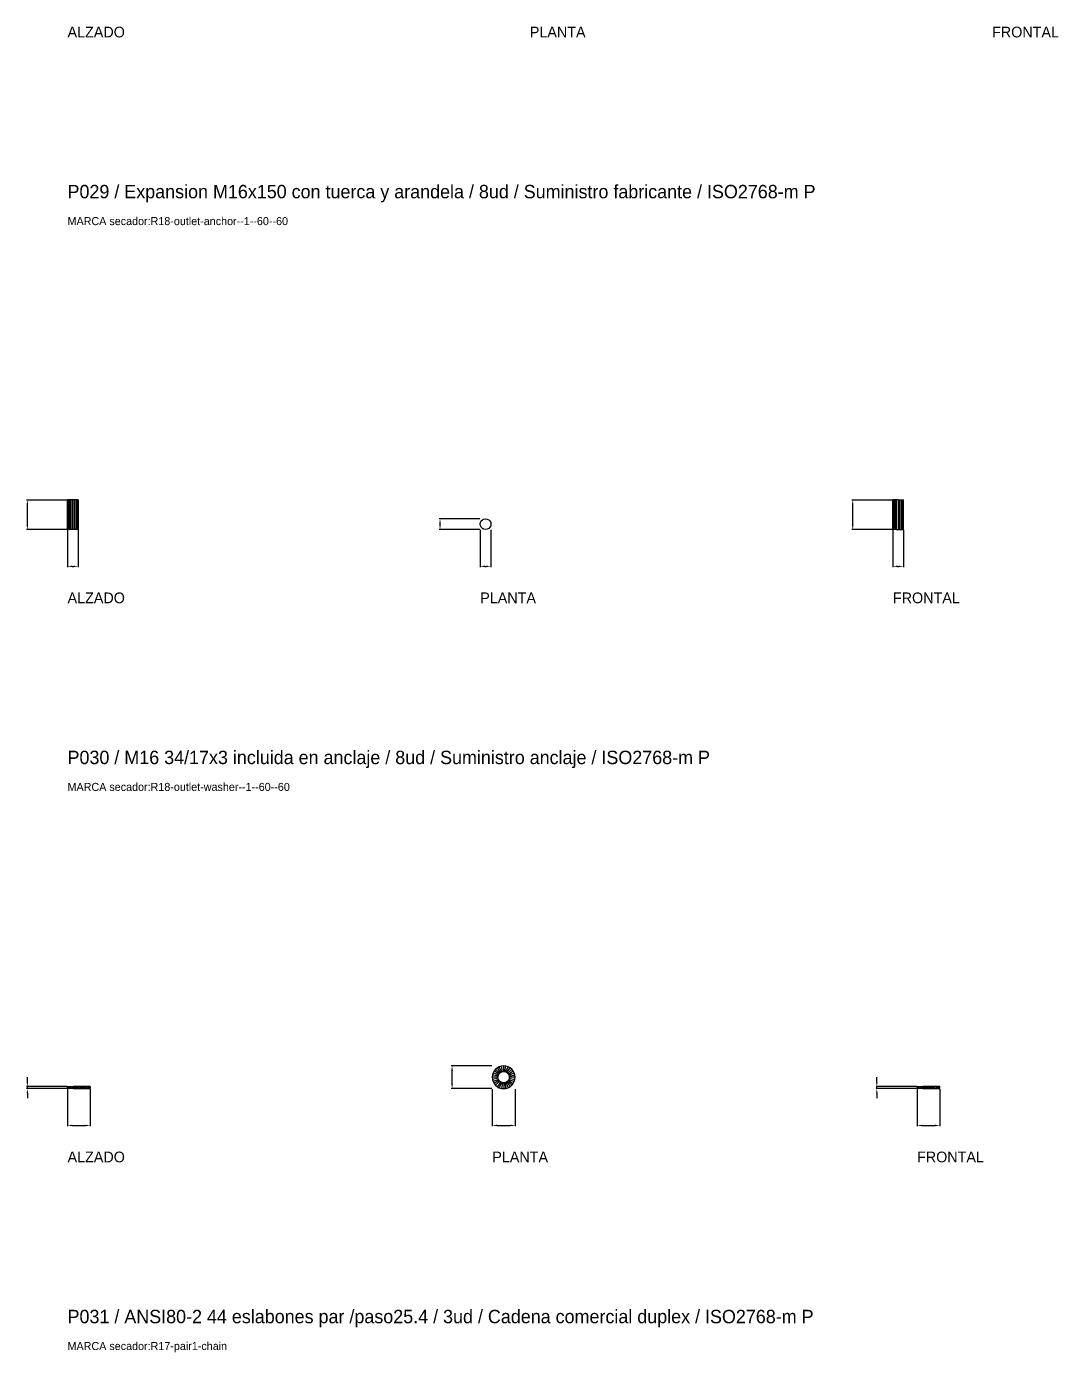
# Model space of a CAD drawing. Header units: millimetres. Extents: x -61 to 13940, y -87340 to 371.
# Drawn here: x -61 to 1479, y -38973 to -36995 of the extents above; entities that cross this region are included whole.
import ezdxf

# ---------------------------------------------------------------- set-up
doc = ezdxf.new("R2010")
doc.units = ezdxf.units.MM
for name, color, linetype in [('R18_COTAS_P', 1, 'Continuous'), ('R18_PIEZAS_P', 3, 'Continuous'), ('R18_TEXTOS', 7, 'Continuous')]:
    doc.layers.add(name, color=color, linetype=linetype)
doc.dimstyles.get("Standard").update_dxf_attribs({"dimtxt": 2.5, "dimasz": 2.5, "dimexe": 1.25, "dimexo": 0.625, "dimtad": 1, "dimcen": 2.5, "dimazin": 3, "dimtfac": 1, "dimtmove": 0, "dimatfit": 3, "dimarcsym": 0})

# ---------------------------------------------------------------- blocks, each defined once
blk = doc.blocks.new('*D175')
at = {"layer": 'Defpoints', "color": 0, "transparency": 16777216}
for p in [(0, -37745), (16, -37745), (16, -37800)]:
    blk.add_point(p, dxfattribs=at)
at = {"layer": 'R18_COTAS_P', "color": 0, "lineweight": -2, "transparency": 16777216}
for p, q in [((0, -37745.6), (0, -37801.2)), ((16, -37745.6), (16, -37801.2)), ((7, -37800), (9, -37800))]:
    blk.add_line(p, q, dxfattribs=at)
at = {"layer": 'R18_COTAS_P', "color": 0, "transparency": 16777216}
for points in [[(7, -37798.8), (7, -37801.1), (0, -37800)], [(9, -37798.8), (9, -37801.1), (16, -37800)]]:
    blk.add_solid(points, dxfattribs=at)
blk = doc.blocks.new('*D176')
at = {"layer": 'Defpoints', "color": 0, "transparency": 16777216}
for p in [(-60, -37701), (0, -37701), (0, -37745)]:
    blk.add_point(p, dxfattribs=at)
at = {"layer": 'R18_COTAS_P', "color": 0, "lineweight": -2, "transparency": 16777216}
for p, q in [((-0.6, -37701), (-61.3, -37701)), ((-60, -37738), (-60, -37708)), ((-0.6, -37745), (-61.3, -37745))]:
    blk.add_line(p, q, dxfattribs=at)
at = {"layer": 'R18_COTAS_P', "color": 0, "transparency": 16777216}
for points in [[(-61.2, -37708), (-58.8, -37708), (-60, -37701)], [(-61.2, -37738), (-58.8, -37738), (-60, -37745)]]:
    blk.add_solid(points, dxfattribs=at)
blk = doc.blocks.new('*D177')
at = {"layer": 'Defpoints', "color": 0, "transparency": 16777216}
for p in [(616, -37745), (632, -37745), (632, -37800)]:
    blk.add_point(p, dxfattribs=at)
at = {"layer": 'R18_COTAS_P', "color": 0, "lineweight": -2, "transparency": 16777216}
for p, q in [((616, -37745.6), (616, -37801.2)), ((632, -37745.6), (632, -37801.2)), ((623, -37800), (625, -37800))]:
    blk.add_line(p, q, dxfattribs=at)
at = {"layer": 'R18_COTAS_P', "color": 0, "transparency": 16777216}
for points in [[(623, -37798.8), (623, -37801.1), (616, -37800)], [(625, -37798.8), (625, -37801.1), (632, -37800)]]:
    blk.add_solid(points, dxfattribs=at)
blk = doc.blocks.new('*D178')
at = {"layer": 'Defpoints', "color": 0, "transparency": 16777216}
for p in [(556, -37729), (616, -37729), (616, -37745)]:
    blk.add_point(p, dxfattribs=at)
at = {"layer": 'R18_COTAS_P', "color": 0, "lineweight": -2, "transparency": 16777216}
for p, q in [((615.4, -37729), (554.8, -37729)), ((556, -37738), (556, -37736)), ((615.4, -37745), (554.8, -37745))]:
    blk.add_line(p, q, dxfattribs=at)
at = {"layer": 'R18_COTAS_P', "color": 0, "transparency": 16777216}
for points in [[(554.8, -37736), (557.2, -37736), (556, -37729)], [(554.8, -37738), (557.2, -37738), (556, -37745)]]:
    blk.add_solid(points, dxfattribs=at)
blk = doc.blocks.new('*D179')
at = {"layer": 'Defpoints', "color": 0, "transparency": 16777216}
for p in [(1232, -37745), (1248, -37745), (1248, -37800)]:
    blk.add_point(p, dxfattribs=at)
at = {"layer": 'R18_COTAS_P', "color": 0, "lineweight": -2, "transparency": 16777216}
for p, q in [((1232, -37745.6), (1232, -37801.2)), ((1248, -37745.6), (1248, -37801.2)), ((1239, -37800), (1241, -37800))]:
    blk.add_line(p, q, dxfattribs=at)
at = {"layer": 'R18_COTAS_P', "color": 0, "transparency": 16777216}
for points in [[(1239, -37798.8), (1239, -37801.1), (1232, -37800)], [(1241, -37798.8), (1241, -37801.1), (1248, -37800)]]:
    blk.add_solid(points, dxfattribs=at)
blk = doc.blocks.new('*D180')
at = {"layer": 'Defpoints', "color": 0, "transparency": 16777216}
for p in [(1172, -37701), (1232, -37701), (1232, -37745)]:
    blk.add_point(p, dxfattribs=at)
at = {"layer": 'R18_COTAS_P', "color": 0, "lineweight": -2, "transparency": 16777216}
for p, q in [((1231.4, -37701), (1170.8, -37701)), ((1172, -37738), (1172, -37708)), ((1231.4, -37745), (1170.8, -37745))]:
    blk.add_line(p, q, dxfattribs=at)
at = {"layer": 'R18_COTAS_P', "color": 0, "transparency": 16777216}
for points in [[(1170.8, -37708), (1173.2, -37708), (1172, -37701)], [(1170.8, -37738), (1173.2, -37738), (1172, -37745)]]:
    blk.add_solid(points, dxfattribs=at)
blk = doc.blocks.new('*D181')
at = {"layer": 'Defpoints', "color": 0, "transparency": 16777216}
for p in [(0, -38579), (34, -38579), (34, -38634)]:
    blk.add_point(p, dxfattribs=at)
at = {"layer": 'R18_COTAS_P', "color": 0, "lineweight": -2, "transparency": 16777216}
for p, q in [((0, -38579.6), (0, -38635.2)), ((34, -38579.6), (34, -38635.2)), ((7, -38634), (27, -38634))]:
    blk.add_line(p, q, dxfattribs=at)
at = {"layer": 'R18_COTAS_P', "color": 0, "transparency": 16777216}
for points in [[(7, -38632.8), (7, -38635.1), (0, -38634)], [(27, -38632.8), (27, -38635.1), (34, -38634)]]:
    blk.add_solid(points, dxfattribs=at)
blk = doc.blocks.new('*D182')
at = {"layer": 'Defpoints', "color": 0, "transparency": 16777216}
for p in [(-60, -38576), (0, -38576), (0, -38579)]:
    blk.add_point(p, dxfattribs=at)
at = {"layer": 'R18_COTAS_P', "color": 0, "lineweight": -2, "transparency": 16777216}
for p, q in [((-60, -38569), (-60, -38562)), ((-0.6, -38576), (-61.3, -38576)), ((-0.6, -38579), (-61.3, -38579)), ((-60, -38579), (-60, -38576)), ((-60, -38586), (-60, -38593))]:
    blk.add_line(p, q, dxfattribs=at)
at = {"layer": 'R18_COTAS_P', "color": 0, "transparency": 16777216}
for points in [[(-61.2, -38569), (-58.8, -38569), (-60, -38576)], [(-61.2, -38586), (-58.8, -38586), (-60, -38579)]]:
    blk.add_solid(points, dxfattribs=at)
blk = doc.blocks.new('*D183')
at = {"layer": 'Defpoints', "color": 0, "transparency": 16777216}
for p in [(634, -38579), (668, -38579), (668, -38634)]:
    blk.add_point(p, dxfattribs=at)
at = {"layer": 'R18_COTAS_P', "color": 0, "lineweight": -2, "transparency": 16777216}
for p, q in [((634, -38579.6), (634, -38635.2)), ((668, -38579.6), (668, -38635.2)), ((641, -38634), (661, -38634))]:
    blk.add_line(p, q, dxfattribs=at)
at = {"layer": 'R18_COTAS_P', "color": 0, "transparency": 16777216}
for points in [[(641, -38632.8), (641, -38635.1), (634, -38634)], [(661, -38632.8), (661, -38635.1), (668, -38634)]]:
    blk.add_solid(points, dxfattribs=at)
blk = doc.blocks.new('*D184')
at = {"layer": 'Defpoints', "color": 0, "transparency": 16777216}
for p in [(574, -38545), (634, -38545), (634, -38579)]:
    blk.add_point(p, dxfattribs=at)
at = {"layer": 'R18_COTAS_P', "color": 0, "lineweight": -2, "transparency": 16777216}
for p, q in [((633.4, -38545), (572.8, -38545)), ((574, -38572), (574, -38552)), ((633.4, -38579), (572.8, -38579))]:
    blk.add_line(p, q, dxfattribs=at)
at = {"layer": 'R18_COTAS_P', "color": 0, "transparency": 16777216}
for points in [[(572.8, -38552), (575.2, -38552), (574, -38545)], [(572.8, -38572), (575.2, -38572), (574, -38579)]]:
    blk.add_solid(points, dxfattribs=at)
blk = doc.blocks.new('*D185')
at = {"layer": 'Defpoints', "color": 0, "transparency": 16777216}
for p in [(1268, -38579), (1302, -38579), (1302, -38634)]:
    blk.add_point(p, dxfattribs=at)
at = {"layer": 'R18_COTAS_P', "color": 0, "lineweight": -2, "transparency": 16777216}
for p, q in [((1268, -38579.6), (1268, -38635.2)), ((1302, -38579.6), (1302, -38635.2)), ((1275, -38634), (1295, -38634))]:
    blk.add_line(p, q, dxfattribs=at)
at = {"layer": 'R18_COTAS_P', "color": 0, "transparency": 16777216}
for points in [[(1275, -38632.8), (1275, -38635.1), (1268, -38634)], [(1295, -38632.8), (1295, -38635.1), (1302, -38634)]]:
    blk.add_solid(points, dxfattribs=at)
blk = doc.blocks.new('*D186')
at = {"layer": 'Defpoints', "color": 0, "transparency": 16777216}
for p in [(1208, -38576), (1268, -38576), (1268, -38579)]:
    blk.add_point(p, dxfattribs=at)
at = {"layer": 'R18_COTAS_P', "color": 0, "lineweight": -2, "transparency": 16777216}
for p, q in [((1208, -38569), (1208, -38562)), ((1267.4, -38576), (1206.8, -38576)), ((1267.4, -38579), (1206.8, -38579)), ((1208, -38579), (1208, -38576)), ((1208, -38586), (1208, -38593))]:
    blk.add_line(p, q, dxfattribs=at)
at = {"layer": 'R18_COTAS_P', "color": 0, "transparency": 16777216}
for points in [[(1206.8, -38569), (1209.2, -38569), (1208, -38576)], [(1206.8, -38586), (1209.2, -38586), (1208, -38579)]]:
    blk.add_solid(points, dxfattribs=at)

msp = doc.modelspace()

# ---------------------------------------------------------------- linework, layer by layer
at = {"layer": 'R18_PIEZAS_P'}
for p, q in [((0.392, -37700.967), (0, -37700.967)), ((0, -37744.967), (0, -37700.967)), ((1.528, -37700.967), (0.392, -37700.967)), ((0.392, -37744.967), (0.392, -37700.967)), ((3.298, -37700.967), (1.528, -37700.967)), ((1.528, -37744.967), (1.528, -37700.967)), ((5.528, -37700.967), (3.298, -37700.967)), ((3.298, -37744.967), (3.298, -37700.967)), ((8, -37700.967), (5.528, -37700.967)), ((5.528, -37744.967), (5.528, -37700.967)), ((10.472, -37700.967), (8, -37700.967)), ((8, -37744.967), (8, -37700.967)), ((12.702, -37700.967), (10.472, -37700.967)), ((10.472, -37744.967), (10.472, -37700.967)), ((14.472, -37700.967), (12.702, -37700.967)), ((12.702, -37744.967), (12.702, -37700.967)), ((15.608, -37700.967), (14.472, -37700.967)), ((14.472, -37744.967), (14.472, -37700.967)), ((16, -37700.967), (15.608, -37700.967)), ((15.608, -37744.967), (15.608, -37700.967)), ((16, -37700.967), (16, -37744.967)), ((1232.392, -37700.967), (1232, -37700.967)), ((1232, -37744.967), (1232, -37700.967)), ((1233.528, -37700.967), (1232.392, -37700.967)), ((1232.392, -37744.967), (1232.392, -37700.967)), ((1235.298, -37700.967), (1233.528, -37700.967)), ((1233.528, -37744.967), (1233.528, -37700.967)), ((1237.528, -37700.967), (1235.298, -37700.967)), ((1235.298, -37744.967), (1235.298, -37700.967)), ((1240, -37700.967), (1237.528, -37700.967)), ((1237.528, -37744.967), (1237.528, -37700.967)), ((1240, -37700.967), (1242.472, -37700.967)), ((1240, -37700.967), (1240, -37744.967)), ((1242.472, -37700.967), (1244.702, -37700.967)), ((1242.472, -37744.967), (1242.472, -37700.967)), ((1244.702, -37700.967), (1246.472, -37700.967)), ((1244.702, -37744.967), (1244.702, -37700.967)), ((1246.472, -37700.967), (1247.608, -37700.967)), ((1246.472, -37744.967), (1246.472, -37700.967)), ((1247.608, -37700.967), (1248, -37700.967)), ((1247.608, -37744.967), (1247.608, -37700.967)), ((1248, -37744.967), (1248, -37700.967)), ((616, -37736.967), (616.392, -37734.495)), ((616.392, -37739.439), (616, -37736.967)), ((616.392, -37734.495), (617.528, -37732.264)), ((617.528, -37732.264), (619.298, -37730.495)), ((619.298, -37730.495), (621.528, -37729.358)), ((621.528, -37729.358), (624, -37728.967)), ((624, -37728.967), (626.472, -37729.358)), ((626.472, -37729.358), (628.702, -37730.495)), ((628.702, -37730.495), (630.472, -37732.264)), ((630.472, -37732.264), (631.608, -37734.495)), ((631.608, -37734.495), (632, -37736.967)), ((632, -37736.967), (631.608, -37739.439)), ((0.392, -37744.967), (0, -37744.967)), ((1.528, -37744.967), (0.392, -37744.967)), ((3.298, -37744.967), (1.528, -37744.967)), ((5.528, -37744.967), (3.298, -37744.967)), ((8, -37744.967), (5.528, -37744.967)), ((10.472, -37744.967), (8, -37744.967)), ((12.702, -37744.967), (10.472, -37744.967)), ((14.472, -37744.967), (12.702, -37744.967)), ((15.608, -37744.967), (14.472, -37744.967)), ((15.608, -37744.967), (16, -37744.967)), ((617.528, -37741.669), (616.392, -37739.439)), ((619.298, -37743.439), (617.528, -37741.669)), ((621.528, -37744.575), (619.298, -37743.439)), ((624, -37744.967), (621.528, -37744.575)), ((626.472, -37744.575), (624, -37744.967)), ((628.702, -37743.439), (626.472, -37744.575)), ((630.472, -37741.669), (628.702, -37743.439)), ((631.608, -37739.439), (630.472, -37741.669)), ((1232.392, -37744.967), (1232, -37744.967)), ((1233.528, -37744.967), (1232.392, -37744.967)), ((1235.298, -37744.967), (1233.528, -37744.967)), ((1237.528, -37744.967), (1235.298, -37744.967)), ((1237.528, -37744.967), (1240, -37744.967)), ((1240, -37744.967), (1242.472, -37744.967)), ((1242.472, -37744.967), (1244.702, -37744.967)), ((1244.702, -37744.967), (1246.472, -37744.967)), ((1246.472, -37744.967), (1247.608, -37744.967)), ((1247.608, -37744.967), (1248, -37744.967)), ((641.555, -38547.832), (638.979, -38549.946)), ((644.494, -38546.261), (641.555, -38547.832)), ((646.278, -38554.899), (641.555, -38547.832)), ((647.683, -38545.293), (644.494, -38546.261)), ((647.747, -38554.114), (644.494, -38546.261)), ((651, -38544.967), (647.683, -38545.293)), ((649.342, -38553.63), (647.683, -38545.293)), ((654.317, -38545.293), (651, -38544.967)), ((651, -38553.467), (651, -38544.967)), ((652.658, -38553.63), (654.317, -38545.293)), ((654.253, -38554.114), (657.506, -38546.261)), ((657.506, -38546.261), (654.317, -38545.293)), ((655.722, -38554.899), (660.445, -38547.832)), ((660.445, -38547.832), (657.506, -38546.261)), ((663.021, -38549.946), (660.445, -38547.832)), ((634.327, -38558.65), (634, -38561.967)), ((642.5, -38561.967), (634, -38561.967)), ((634, -38561.967), (634.327, -38565.283)), ((635.294, -38555.461), (634.327, -38558.65)), ((642.663, -38560.308), (634.327, -38558.65)), ((642.663, -38563.625), (634.327, -38565.283)), ((634.327, -38565.283), (635.294, -38568.472)), ((636.865, -38552.522), (635.294, -38555.461)), ((643.147, -38558.714), (635.294, -38555.461)), ((643.147, -38565.219), (635.294, -38568.472)), ((638.979, -38549.946), (636.865, -38552.522)), ((643.933, -38557.244), (636.865, -38552.522)), ((643.933, -38566.689), (636.865, -38571.411)), ((644.99, -38555.956), (638.979, -38549.946)), ((644.99, -38567.977), (638.979, -38573.987)), ((642.5, -38561.967), (642.663, -38560.308)), ((642.663, -38563.625), (642.5, -38561.967)), ((642.663, -38560.308), (643.147, -38558.714)), ((643.147, -38565.219), (642.663, -38563.625)), ((643.147, -38558.714), (643.933, -38557.244)), ((643.933, -38566.689), (643.147, -38565.219)), ((643.933, -38557.244), (644.99, -38555.956)), ((644.99, -38567.977), (643.933, -38566.689)), ((644.99, -38555.956), (646.278, -38554.899)), ((646.278, -38569.034), (644.99, -38567.977)), ((646.278, -38554.899), (647.747, -38554.114)), ((647.747, -38554.114), (649.342, -38553.63)), ((649.342, -38553.63), (651, -38553.467)), ((651, -38553.467), (652.658, -38553.63)), ((652.658, -38553.63), (654.253, -38554.114)), ((654.253, -38554.114), (655.722, -38554.899)), ((655.722, -38554.899), (657.01, -38555.956)), ((657.01, -38567.977), (655.722, -38569.034)), ((657.01, -38555.956), (663.021, -38549.946)), ((657.01, -38555.956), (658.067, -38557.244)), ((658.067, -38566.689), (657.01, -38567.977)), ((657.01, -38567.977), (663.021, -38573.987)), ((658.067, -38557.244), (665.135, -38552.522)), ((658.067, -38557.244), (658.853, -38558.714)), ((658.853, -38565.219), (658.067, -38566.689)), ((658.067, -38566.689), (665.135, -38571.411)), ((658.853, -38558.714), (666.706, -38555.461)), ((658.853, -38558.714), (659.337, -38560.308)), ((659.337, -38563.625), (658.853, -38565.219)), ((658.853, -38565.219), (666.706, -38568.472)), ((659.337, -38560.308), (667.673, -38558.65)), ((659.337, -38560.308), (659.5, -38561.967)), ((659.5, -38561.967), (659.337, -38563.625)), ((659.337, -38563.625), (667.673, -38565.283)), ((668, -38561.967), (659.5, -38561.967)), ((665.135, -38552.522), (663.021, -38549.946)), ((666.706, -38555.461), (665.135, -38552.522)), ((667.673, -38558.65), (666.706, -38555.461)), ((666.706, -38568.472), (667.673, -38565.283)), ((668, -38561.967), (667.673, -38558.65)), ((667.673, -38565.283), (668, -38561.967)), ((0, -38578.967), (0, -38575.967)), ((0, -38575.967), (0.327, -38575.967)), ((0, -38575.967), (8.5, -38575.967)), ((0.327, -38578.967), (0, -38578.967)), ((8.5, -38578.967), (0, -38578.967)), ((0.327, -38578.967), (0.327, -38575.967)), ((0.327, -38575.967), (1.294, -38575.967)), ((0.327, -38575.967), (8.663, -38575.967)), ((1.294, -38578.967), (0.327, -38578.967)), ((8.663, -38578.967), (0.327, -38578.967)), ((1.294, -38578.967), (1.294, -38575.967)), ((1.294, -38575.967), (2.865, -38575.967)), ((1.294, -38575.967), (9.147, -38575.967)), ((2.865, -38578.967), (1.294, -38578.967)), ((9.147, -38578.967), (1.294, -38578.967)), ((2.865, -38578.967), (2.865, -38575.967)), ((2.865, -38575.967), (4.979, -38575.967)), ((2.865, -38575.967), (9.933, -38575.967)), ((4.979, -38578.967), (2.865, -38578.967)), ((9.933, -38578.967), (2.865, -38578.967)), ((4.979, -38578.967), (4.979, -38575.967)), ((4.979, -38575.967), (7.555, -38575.967)), ((4.979, -38575.967), (10.99, -38575.967)), ((7.555, -38578.967), (4.979, -38578.967)), ((10.99, -38578.967), (4.979, -38578.967)), ((7.555, -38578.967), (7.555, -38575.967)), ((7.555, -38575.967), (10.494, -38575.967)), ((7.555, -38575.967), (12.278, -38575.967)), ((10.494, -38578.967), (7.555, -38578.967)), ((12.278, -38578.967), (7.555, -38578.967)), ((8.663, -38575.967), (8.5, -38575.967)), ((8.5, -38575.967), (8.5, -38578.967)), ((8.5, -38578.967), (8.663, -38578.967)), ((9.147, -38575.967), (8.663, -38575.967)), ((8.663, -38575.967), (8.663, -38578.967)), ((8.663, -38578.967), (9.147, -38578.967)), ((9.933, -38575.967), (9.147, -38575.967)), ((9.147, -38575.967), (9.147, -38578.967)), ((9.147, -38578.967), (9.933, -38578.967)), ((10.99, -38575.967), (9.933, -38575.967)), ((9.933, -38575.967), (9.933, -38578.967)), ((9.933, -38578.967), (10.99, -38578.967)), ((10.494, -38578.967), (10.494, -38575.967)), ((10.494, -38575.967), (13.683, -38575.967)), ((10.494, -38575.967), (13.747, -38575.967)), ((13.683, -38578.967), (10.494, -38578.967)), ((13.747, -38578.967), (10.494, -38578.967)), ((12.278, -38575.967), (10.99, -38575.967)), ((10.99, -38575.967), (10.99, -38578.967)), ((10.99, -38578.967), (12.278, -38578.967)), ((13.747, -38575.967), (12.278, -38575.967)), ((12.278, -38575.967), (12.278, -38578.967)), ((12.278, -38578.967), (13.747, -38578.967)), ((13.683, -38578.967), (13.683, -38575.967)), ((13.683, -38575.967), (17, -38575.967)), ((13.683, -38575.967), (15.342, -38575.967)), ((17, -38578.967), (13.683, -38578.967)), ((15.342, -38578.967), (13.683, -38578.967)), ((15.342, -38575.967), (13.747, -38575.967)), ((13.747, -38575.967), (13.747, -38578.967)), ((13.747, -38578.967), (15.342, -38578.967)), ((17, -38575.967), (15.342, -38575.967)), ((15.342, -38575.967), (15.342, -38578.967)), ((15.342, -38578.967), (17, -38578.967)), ((17, -38578.967), (17, -38575.967)), ((17, -38575.967), (20.317, -38575.967)), ((18.658, -38575.967), (17, -38575.967)), ((20.317, -38578.967), (17, -38578.967)), ((17, -38578.967), (18.658, -38578.967)), ((20.253, -38575.967), (18.658, -38575.967)), ((18.658, -38575.967), (18.658, -38578.967)), ((20.317, -38575.967), (18.658, -38575.967)), ((18.658, -38578.967), (20.253, -38578.967)), ((18.658, -38578.967), (20.317, -38578.967)), ((21.722, -38575.967), (20.253, -38575.967)), ((20.253, -38575.967), (20.253, -38578.967)), ((23.506, -38575.967), (20.253, -38575.967)), ((20.253, -38578.967), (21.722, -38578.967)), ((20.253, -38578.967), (23.506, -38578.967)), ((20.317, -38578.967), (20.317, -38575.967)), ((20.317, -38575.967), (23.506, -38575.967)), ((23.506, -38578.967), (20.317, -38578.967)), ((23.01, -38575.967), (21.722, -38575.967)), ((21.722, -38575.967), (21.722, -38578.967)), ((26.445, -38575.967), (21.722, -38575.967)), ((21.722, -38578.967), (23.01, -38578.967)), ((21.722, -38578.967), (26.445, -38578.967)), ((24.067, -38575.967), (23.01, -38575.967)), ((23.01, -38575.967), (23.01, -38578.967)), ((29.021, -38575.967), (23.01, -38575.967)), ((23.01, -38578.967), (24.067, -38578.967)), ((23.01, -38578.967), (29.021, -38578.967)), ((23.506, -38578.967), (23.506, -38575.967)), ((23.506, -38575.967), (26.445, -38575.967)), ((26.445, -38578.967), (23.506, -38578.967)), ((24.853, -38575.967), (24.067, -38575.967)), ((24.067, -38575.967), (24.067, -38578.967)), ((31.135, -38575.967), (24.067, -38575.967)), ((24.067, -38578.967), (24.853, -38578.967)), ((24.067, -38578.967), (31.135, -38578.967)), ((25.337, -38575.967), (24.853, -38575.967)), ((24.853, -38575.967), (24.853, -38578.967)), ((32.706, -38575.967), (24.853, -38575.967)), ((24.853, -38578.967), (25.337, -38578.967)), ((24.853, -38578.967), (32.706, -38578.967)), ((25.5, -38575.967), (25.337, -38575.967)), ((25.337, -38575.967), (25.337, -38578.967)), ((33.673, -38575.967), (25.337, -38575.967)), ((25.337, -38578.967), (25.5, -38578.967)), ((25.337, -38578.967), (33.673, -38578.967)), ((25.5, -38578.967), (25.5, -38575.967)), ((25.5, -38575.967), (34, -38575.967)), ((34, -38578.967), (25.5, -38578.967)), ((26.445, -38578.967), (26.445, -38575.967)), ((26.445, -38575.967), (29.021, -38575.967)), ((29.021, -38578.967), (26.445, -38578.967)), ((29.021, -38578.967), (29.021, -38575.967)), ((29.021, -38575.967), (31.135, -38575.967)), ((31.135, -38578.967), (29.021, -38578.967)), ((31.135, -38578.967), (31.135, -38575.967)), ((31.135, -38575.967), (32.706, -38575.967)), ((32.706, -38578.967), (31.135, -38578.967)), ((32.706, -38578.967), (32.706, -38575.967)), ((32.706, -38575.967), (33.673, -38575.967)), ((33.673, -38578.967), (32.706, -38578.967)), ((33.673, -38578.967), (33.673, -38575.967)), ((33.673, -38575.967), (34, -38575.967)), ((34, -38578.967), (33.673, -38578.967)), ((34, -38575.967), (34, -38578.967)), ((635.294, -38568.472), (636.865, -38571.411)), ((636.865, -38571.411), (638.979, -38573.987)), ((638.979, -38573.987), (641.555, -38576.102)), ((646.278, -38569.034), (641.555, -38576.102)), ((641.555, -38576.102), (644.494, -38577.673)), ((647.747, -38569.82), (644.494, -38577.673)), ((644.494, -38577.673), (647.683, -38578.64)), ((647.747, -38569.82), (646.278, -38569.034)), ((649.342, -38570.303), (647.683, -38578.64)), ((647.683, -38578.64), (651, -38578.967)), ((649.342, -38570.303), (647.747, -38569.82)), ((651, -38570.467), (649.342, -38570.303)), ((652.658, -38570.303), (651, -38570.467)), ((651, -38570.467), (651, -38578.967)), ((651, -38578.967), (654.317, -38578.64)), ((654.253, -38569.82), (652.658, -38570.303)), ((652.658, -38570.303), (654.317, -38578.64)), ((655.722, -38569.034), (654.253, -38569.82)), ((654.253, -38569.82), (657.506, -38577.673)), ((654.317, -38578.64), (657.506, -38577.673)), ((655.722, -38569.034), (660.445, -38576.102)), ((657.506, -38577.673), (660.445, -38576.102)), ((660.445, -38576.102), (663.021, -38573.987)), ((663.021, -38573.987), (665.135, -38571.411)), ((665.135, -38571.411), (666.706, -38568.472)), ((1268, -38578.967), (1268, -38575.967)), ((1268, -38575.967), (1268.327, -38575.967)), ((1268, -38575.967), (1276.5, -38575.967)), ((1268.327, -38578.967), (1268, -38578.967)), ((1276.5, -38578.967), (1268, -38578.967)), ((1268.327, -38578.967), (1268.327, -38575.967)), ((1268.327, -38575.967), (1269.294, -38575.967)), ((1268.327, -38575.967), (1276.663, -38575.967)), ((1269.294, -38578.967), (1268.327, -38578.967)), ((1276.663, -38578.967), (1268.327, -38578.967)), ((1269.294, -38578.967), (1269.294, -38575.967)), ((1269.294, -38575.967), (1270.865, -38575.967)), ((1269.294, -38575.967), (1277.147, -38575.967)), ((1270.865, -38578.967), (1269.294, -38578.967)), ((1277.147, -38578.967), (1269.294, -38578.967)), ((1270.865, -38578.967), (1270.865, -38575.967)), ((1270.865, -38575.967), (1272.979, -38575.967)), ((1270.865, -38575.967), (1277.933, -38575.967)), ((1272.979, -38578.967), (1270.865, -38578.967)), ((1277.933, -38578.967), (1270.865, -38578.967)), ((1272.979, -38578.967), (1272.979, -38575.967)), ((1272.979, -38575.967), (1275.555, -38575.967)), ((1272.979, -38575.967), (1278.99, -38575.967)), ((1275.555, -38578.967), (1272.979, -38578.967)), ((1278.99, -38578.967), (1272.979, -38578.967)), ((1275.555, -38578.967), (1275.555, -38575.967)), ((1275.555, -38575.967), (1278.494, -38575.967)), ((1275.555, -38575.967), (1280.278, -38575.967)), ((1278.494, -38578.967), (1275.555, -38578.967)), ((1280.278, -38578.967), (1275.555, -38578.967)), ((1276.663, -38575.967), (1276.5, -38575.967)), ((1276.5, -38575.967), (1276.5, -38578.967)), ((1276.5, -38578.967), (1276.663, -38578.967)), ((1277.147, -38575.967), (1276.663, -38575.967)), ((1276.663, -38575.967), (1276.663, -38578.967)), ((1276.663, -38578.967), (1277.147, -38578.967)), ((1277.933, -38575.967), (1277.147, -38575.967)), ((1277.147, -38575.967), (1277.147, -38578.967)), ((1277.147, -38578.967), (1277.933, -38578.967)), ((1278.99, -38575.967), (1277.933, -38575.967)), ((1277.933, -38575.967), (1277.933, -38578.967)), ((1277.933, -38578.967), (1278.99, -38578.967)), ((1278.494, -38578.967), (1278.494, -38575.967)), ((1278.494, -38575.967), (1281.683, -38575.967)), ((1278.494, -38575.967), (1281.747, -38575.967)), ((1281.683, -38578.967), (1278.494, -38578.967)), ((1281.747, -38578.967), (1278.494, -38578.967)), ((1280.278, -38575.967), (1278.99, -38575.967)), ((1278.99, -38575.967), (1278.99, -38578.967)), ((1278.99, -38578.967), (1280.278, -38578.967)), ((1281.747, -38575.967), (1280.278, -38575.967)), ((1280.278, -38575.967), (1280.278, -38578.967)), ((1280.278, -38578.967), (1281.747, -38578.967)), ((1281.683, -38578.967), (1281.683, -38575.967)), ((1281.683, -38575.967), (1285, -38575.967)), ((1281.683, -38575.967), (1283.342, -38575.967)), ((1285, -38578.967), (1281.683, -38578.967)), ((1283.342, -38578.967), (1281.683, -38578.967)), ((1283.342, -38575.967), (1281.747, -38575.967)), ((1281.747, -38575.967), (1281.747, -38578.967)), ((1281.747, -38578.967), (1283.342, -38578.967)), ((1285, -38575.967), (1283.342, -38575.967)), ((1283.342, -38575.967), (1283.342, -38578.967)), ((1283.342, -38578.967), (1285, -38578.967)), ((1288.317, -38575.967), (1285, -38575.967)), ((1285, -38575.967), (1285, -38578.967)), ((1285, -38575.967), (1286.658, -38575.967)), ((1285, -38578.967), (1288.317, -38578.967)), ((1286.658, -38578.967), (1285, -38578.967)), ((1286.658, -38575.967), (1286.658, -38578.967)), ((1288.317, -38575.967), (1286.658, -38575.967)), ((1286.658, -38575.967), (1288.253, -38575.967)), ((1286.658, -38578.967), (1288.317, -38578.967)), ((1288.253, -38578.967), (1286.658, -38578.967)), ((1288.253, -38575.967), (1288.253, -38578.967)), ((1291.506, -38575.967), (1288.253, -38575.967)), ((1288.253, -38575.967), (1289.722, -38575.967)), ((1288.253, -38578.967), (1291.506, -38578.967)), ((1289.722, -38578.967), (1288.253, -38578.967)), ((1288.317, -38578.967), (1288.317, -38575.967)), ((1291.506, -38575.967), (1288.317, -38575.967)), ((1288.317, -38578.967), (1291.506, -38578.967)), ((1289.722, -38575.967), (1289.722, -38578.967)), ((1294.445, -38575.967), (1289.722, -38575.967)), ((1289.722, -38575.967), (1291.01, -38575.967)), ((1289.722, -38578.967), (1294.445, -38578.967)), ((1291.01, -38578.967), (1289.722, -38578.967)), ((1291.01, -38575.967), (1291.01, -38578.967)), ((1297.021, -38575.967), (1291.01, -38575.967)), ((1291.01, -38575.967), (1292.067, -38575.967)), ((1291.01, -38578.967), (1297.021, -38578.967)), ((1292.067, -38578.967), (1291.01, -38578.967)), ((1291.506, -38578.967), (1291.506, -38575.967)), ((1294.445, -38575.967), (1291.506, -38575.967)), ((1291.506, -38578.967), (1294.445, -38578.967)), ((1292.067, -38575.967), (1292.067, -38578.967)), ((1299.135, -38575.967), (1292.067, -38575.967)), ((1292.067, -38575.967), (1292.853, -38575.967)), ((1292.067, -38578.967), (1299.135, -38578.967)), ((1292.853, -38578.967), (1292.067, -38578.967)), ((1292.853, -38575.967), (1292.853, -38578.967)), ((1300.706, -38575.967), (1292.853, -38575.967)), ((1292.853, -38575.967), (1293.337, -38575.967)), ((1292.853, -38578.967), (1300.706, -38578.967)), ((1293.337, -38578.967), (1292.853, -38578.967)), ((1293.337, -38575.967), (1293.337, -38578.967)), ((1301.673, -38575.967), (1293.337, -38575.967)), ((1293.337, -38575.967), (1293.5, -38575.967)), ((1293.337, -38578.967), (1301.673, -38578.967)), ((1293.5, -38578.967), (1293.337, -38578.967)), ((1293.5, -38575.967), (1293.5, -38578.967)), ((1302, -38575.967), (1293.5, -38575.967)), ((1293.5, -38578.967), (1302, -38578.967)), ((1294.445, -38578.967), (1294.445, -38575.967)), ((1297.021, -38575.967), (1294.445, -38575.967)), ((1294.445, -38578.967), (1297.021, -38578.967)), ((1297.021, -38578.967), (1297.021, -38575.967)), ((1299.135, -38575.967), (1297.021, -38575.967)), ((1297.021, -38578.967), (1299.135, -38578.967)), ((1299.135, -38578.967), (1299.135, -38575.967)), ((1300.706, -38575.967), (1299.135, -38575.967)), ((1299.135, -38578.967), (1300.706, -38578.967)), ((1300.706, -38578.967), (1300.706, -38575.967)), ((1301.673, -38575.967), (1300.706, -38575.967)), ((1300.706, -38578.967), (1301.673, -38578.967)), ((1301.673, -38578.967), (1301.673, -38575.967)), ((1302, -38575.967), (1301.673, -38575.967)), ((1301.673, -38578.967), (1302, -38578.967)), ((1302, -38578.967), (1302, -38575.967))]:
    msp.add_line(p, q, dxfattribs=at)

# ---------------------------------------------------------------- texts
at = {"layer": 'R18_TEXTOS'}
for s, height, p in [('ALZADO', 16, (0, -37010.967)), ('PLANTA', 16, (690, -37010.967)), ('FRONTAL', 16, (1380, -37010.967)), ('P029 / Expansion M16x150 con tuerca y arandela / 8ud / Suministro fabricante / ISO2768-m P', 20, (0, -37250.967)), ('MARCA secador:R18-outlet-anchor--1--60--60', 12, (0, -37290.967)), ('ALZADO', 16, (0, -37854.967)), ('PLANTA', 16, (616, -37854.967)), ('FRONTAL', 16, (1232, -37854.967)), ('P030 / M16 34/17x3 incluida en anclaje / 8ud / Suministro anclaje / ISO2768-m P', 20, (0, -38094.967)), ('MARCA secador:R18-outlet-washer--1--60--60', 12, (0, -38134.967)), ('ALZADO', 16, (0, -38688.967)), ('PLANTA', 16, (634, -38688.967)), ('FRONTAL', 16, (1268, -38688.967)), ('P031 / ANSI80-2 44 eslabones par /paso25.4 / 3ud / Cadena comercial duplex / ISO2768-m P', 20, (0, -38928.967)), ('MARCA secador:R17-pair1-chain', 12, (0, -38968.967))]:
    msp.add_text(s, height=height, dxfattribs=at).set_placement(p)

# ---------------------------------------------------------------- dimensions: what is measured, and where the dimension line sits
at = {"layer": 'R18_COTAS_P'}
for base, p1, p2, picture, middle in [((-60, -37700.967), (0, -37744.967), (0, -37700.967), '*D176', (-60, -37722.967)), ((1172, -37700.967), (1232, -37744.967), (1232, -37700.967), '*D180', (1172, -37722.967)), ((556, -37728.967), (616, -37744.967), (616, -37728.967), '*D178', (556, -37736.967)), ((574, -38544.967), (634, -38578.967), (634, -38544.967), '*D184', (574, -38561.967)), ((-60, -38575.967), (0, -38578.967), (0, -38575.967), '*D182', (-60, -38577.467)), ((1208, -38575.967), (1268, -38578.967), (1268, -38575.967), '*D186', (1208, -38577.467))]:
    dim = msp.add_linear_dim(base=base, p1=p1, p2=p2, angle=90, dimstyle='Standard', override={"dimtxt": 16, "dimasz": 7, "dimtad": 1, "dimdec": 2}, dxfattribs=at)
    dim.commit()
    dim.dimension.update_dxf_attribs({"geometry": picture, "text_midpoint": middle})
for base, p1, p2, picture, middle in [((16, -37799.967), (0, -37744.967), (16, -37744.967), '*D175', (8, -37799.967)), ((632, -37799.967), (616, -37744.967), (632, -37744.967), '*D177', (624, -37799.967)), ((1248, -37799.967), (1232, -37744.967), (1248, -37744.967), '*D179', (1240, -37799.967)), ((34, -38633.967), (0, -38578.967), (34, -38578.967), '*D181', (17, -38633.967)), ((668, -38633.967), (634, -38578.967), (668, -38578.967), '*D183', (651, -38633.967)), ((1302, -38633.967), (1268, -38578.967), (1302, -38578.967), '*D185', (1285, -38633.967))]:
    dim = msp.add_linear_dim(base=base, p1=p1, p2=p2, dimstyle='Standard', override={"dimtxt": 16, "dimasz": 7, "dimtad": 1, "dimdec": 2}, dxfattribs=at)
    dim.commit()
    dim.dimension.update_dxf_attribs({"geometry": picture, "text_midpoint": middle})

doc.saveas('drawing.dxf')
